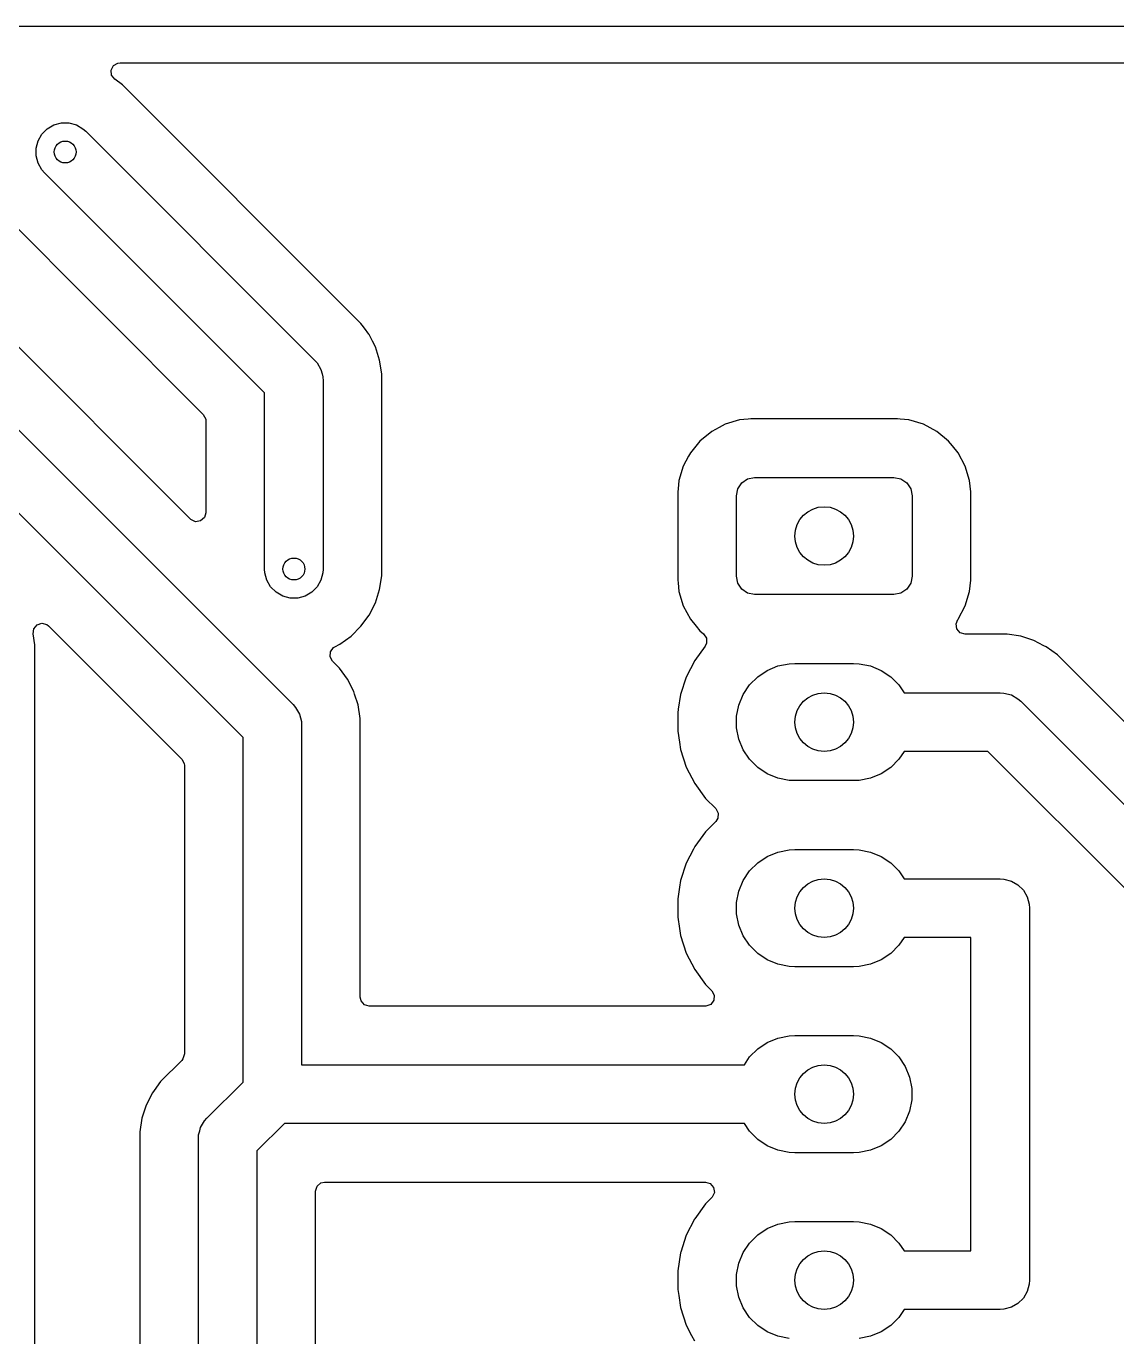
# Model space of a CAD drawing. Extents: x 44.5 to 133, y -119 to -55.5.
# Drawn here: x 101.98 to 116.87, y -73.39 to -55.5 of the extents above; entities that cross this region are included whole.
import ezdxf

# ---------------------------------------------------------------- set-up
doc = ezdxf.new("R2010")
doc.units = 0
doc.layers.add('BLACK', color=7, linetype='CONTINUOUS')

msp = doc.modelspace()

# ---------------------------------------------------------------- linework, layer by layer
at = {"layer": 'BLACK', "linetype": 'CONTINUOUS'}
for p, q in [((44.5, -55.5), (133, -55.5)), ((103.175778, -56.03808), (103.236617, -56.003722)), ((103.236617, -56.003722), (103.264702, -56.0005)), ((103.264702, -56.0005), (132.3755, -56.0005)), ((103.143172, -56.099875), (103.175778, -56.03808)), ((103.149151, -56.169488), (103.143172, -56.099875)), ((103.191815, -56.224817), (103.149151, -56.169488)), ((103.297374, -56.30151), (103.191815, -56.224817)), ((106.420573, -59.42471), (103.297374, -56.30151)), ((102.271795, -56.899859), (102.362226, -56.847648)), ((102.362226, -56.847648), (102.46309, -56.820622)), ((102.46309, -56.820622), (102.56751, -56.820622)), ((102.56751, -56.820622), (102.668374, -56.847648)), ((102.668374, -56.847648), (102.758805, -56.899859)), ((102.118722, -57.16499), (102.145748, -57.064126)), ((102.145748, -57.064126), (102.197959, -56.973695)), ((102.197959, -56.973695), (102.271795, -56.899859)), ((102.758805, -56.899859), (102.798143, -56.934357)), ((102.798143, -56.934357), (105.921343, -60.057557)), ((102.118722, -57.26941), (102.118722, -57.16499)), ((102.145748, -57.370274), (102.118722, -57.26941)), ((102.197959, -57.460705), (102.145748, -57.370274)), ((102.232457, -57.500043), (102.197959, -57.460705)), ((105.2385, -60.506086), (102.232457, -57.500043)), ((101.599612, -57.999276), (104.401681, -60.801344)), ((104.226319, -62.229855), (100.569976, -58.573512)), ((100.070743, -59.206357), (105.626543, -64.762157)), ((106.55419, -59.558327), (106.420573, -59.42471)), ((106.588128, -59.605039), (106.55419, -59.558327)), ((106.624003, -59.654416), (106.588128, -59.605039)), ((106.638561, -59.674453), (106.624003, -59.654416)), ((106.638563, -59.674455), (106.638561, -59.674453)), ((106.661938, -59.70663), (106.638563, -59.674455)), ((106.66526, -59.711201), (106.661938, -59.70663)), ((106.709917, -59.798845), (106.66526, -59.711201)), ((104.9437, -65.210686), (99.622214, -59.8892)), ((106.751045, -59.879563), (106.709917, -59.798845)), ((106.80944, -60.059281), (106.751045, -59.879563)), ((105.921343, -60.057557), (105.955841, -60.096895)), ((105.955841, -60.096895), (106.008052, -60.187326)), ((106.839, -60.245913), (106.80944, -60.059281)), ((106.008052, -60.187326), (106.02375, -60.245913)), ((106.02375, -60.245913), (106.035078, -60.28819)), ((106.035078, -60.28819), (106.0385, -60.3404)), ((106.839, -63.004986), (106.839, -60.245913)), ((106.0385, -60.3404), (106.0385, -62.9105)), ((105.2385, -62.9105), (105.2385, -60.506086)), ((104.401681, -60.801344), (104.435166, -60.862667)), ((104.435166, -60.862667), (104.438, -60.889025)), ((104.438, -60.889025), (104.438, -62.142174)), ((111.447487, -60.976759), (111.34355, -61.032315)), ((111.526043, -60.934769), (111.447487, -60.976759)), ((111.724067, -60.874699), (111.526043, -60.934769)), ((111.840298, -60.863251), (111.724067, -60.874699)), ((111.878392, -60.8595), (111.840298, -60.863251)), ((113.881608, -60.8595), (111.878392, -60.8595)), ((113.916805, -60.862966), (113.881608, -60.8595)), ((114.035934, -60.874699), (113.916805, -60.862966)), ((114.035934, -60.8747), (114.035932, -60.874699)), ((114.035932, -60.874699), (114.035934, -60.874699)), ((114.233954, -60.934768), (114.035934, -60.8747)), ((114.41645, -61.032315), (114.233954, -60.934768)), ((111.183589, -61.163589), (111.052317, -61.323547)), ((111.343547, -61.032317), (111.183589, -61.163589)), ((111.343548, -61.032316), (111.343547, -61.032317)), ((111.34355, -61.032315), (111.343548, -61.032316)), ((114.416453, -61.032317), (114.41645, -61.032315)), ((114.57641, -61.163589), (114.416452, -61.032317)), ((114.416452, -61.032317), (114.416453, -61.032317)), ((114.629412, -61.228173), (114.57641, -61.163589)), ((111.026509, -61.37183), (110.954769, -61.506043)), ((111.052315, -61.32355), (111.026509, -61.37183)), ((111.052317, -61.323547), (111.052315, -61.32355)), ((114.707685, -61.32355), (114.629412, -61.228173)), ((114.805232, -61.506046), (114.707685, -61.32355)), ((110.954769, -61.506043), (110.894699, -61.704067)), ((114.8653, -61.704066), (114.805232, -61.506046)), ((110.894699, -61.704067), (110.883559, -61.817182)), ((111.753223, -61.733223), (111.834329, -61.67903)), ((111.834329, -61.67903), (111.93, -61.66)), ((111.93, -61.66), (113.83, -61.66)), ((113.83, -61.66), (113.925671, -61.67903)), ((113.925671, -61.67903), (114.006777, -61.733223)), ((114.8805, -61.858392), (114.8653, -61.704066)), ((110.883559, -61.817182), (110.8795, -61.858392)), ((110.8795, -61.858392), (110.8795, -63.061608)), ((111.68, -61.91), (111.69903, -61.814329)), ((111.69903, -61.814329), (111.753223, -61.733223)), ((114.006777, -61.733223), (114.06097, -61.814329)), ((114.06097, -61.814329), (114.08, -61.91)), ((114.8805, -63.061608), (114.8805, -61.858392)), ((111.68, -63.01), (111.68, -61.91)), ((114.08, -61.91), (114.08, -63.01)), ((104.232797, -62.235887), (104.226319, -62.229855)), ((104.296353, -62.264912), (104.232797, -62.235887)), ((104.365511, -62.254968), (104.296353, -62.264912)), ((104.418315, -62.209213), (104.365511, -62.254968)), ((104.438, -62.142174), (104.418315, -62.209213)), ((105.241922, -62.96271), (105.2385, -62.9105)), ((105.268948, -63.063573), (105.241922, -62.96271)), ((106.035078, -62.96271), (106.008052, -63.063573)), ((106.0385, -62.9105), (106.035078, -62.96271)), ((105.321159, -63.154005), (105.268948, -63.063573)), ((105.394995, -63.227841), (105.321159, -63.154005)), ((105.955841, -63.154005), (105.882005, -63.227841)), ((106.008052, -63.063573), (105.955841, -63.154005)), ((106.80944, -63.191618), (106.839, -63.004986)), ((110.8795, -63.061608), (110.883331, -63.1005)), ((110.883331, -63.1005), (110.894699, -63.215932)), ((111.69903, -63.105671), (111.68, -63.01)), ((111.753223, -63.186777), (111.69903, -63.105671)), ((114.06097, -63.105671), (114.006777, -63.186777)), ((114.08, -63.01), (114.06097, -63.105671)), ((114.8653, -63.215934), (114.8805, -63.061608)), ((105.485427, -63.280052), (105.394995, -63.227841)), ((105.58629, -63.307078), (105.485427, -63.280052)), ((105.69071, -63.307078), (105.58629, -63.307078)), ((105.791573, -63.280052), (105.69071, -63.307078)), ((105.882005, -63.227841), (105.791573, -63.280052)), ((106.751047, -63.371332), (106.80944, -63.191618)), ((110.894699, -63.215932), (110.8947, -63.215934)), ((110.8947, -63.215934), (110.954768, -63.413954)), ((111.834329, -63.24097), (111.753223, -63.186777)), ((111.93, -63.26), (111.834329, -63.24097)), ((113.83, -63.26), (111.93, -63.26)), ((113.925671, -63.24097), (113.83, -63.26)), ((114.006777, -63.186777), (113.925671, -63.24097)), ((114.805232, -63.413954), (114.8653, -63.215934)), ((106.66526, -63.539699), (106.751047, -63.371332)), ((110.954768, -63.413954), (111.052315, -63.59645)), ((114.707685, -63.59645), (114.805232, -63.413954)), ((102.08725, -63.725299), (102.132247, -63.671847)), ((102.132247, -63.671847), (102.198998, -63.651207)), ((102.198998, -63.651207), (102.266312, -63.669932)), ((102.266312, -63.669932), (102.288447, -63.687511)), ((102.288447, -63.687511), (102.304234, -63.703297)), ((106.420573, -63.82619), (106.55419, -63.692573)), ((106.55419, -63.692573), (106.66526, -63.539699)), ((111.052315, -63.59645), (111.131202, -63.692575)), ((111.131202, -63.692575), (111.18359, -63.75641)), ((114.680484, -63.657853), (114.705077, -63.60204)), ((114.690428, -63.727011), (114.680484, -63.657853)), ((114.704298, -63.60152), (114.707259, -63.597086)), ((114.705077, -63.60204), (114.704298, -63.60152)), ((114.707259, -63.597086), (114.707373, -63.59683)), ((114.707373, -63.59683), (114.707685, -63.59645)), ((102.078296, -63.794592), (102.08725, -63.725299)), ((102.1022, -63.945513), (102.078296, -63.794592)), ((102.304234, -63.703297), (104.106881, -65.505944)), ((106.267699, -63.93726), (106.420573, -63.82619)), ((111.18359, -63.75641), (111.232049, -63.79618)), ((111.232049, -63.79618), (111.271383, -63.853926)), ((111.271383, -63.853926), (111.273254, -63.92377)), ((114.736183, -63.779815), (114.690428, -63.727011)), ((114.803222, -63.7995), (114.736183, -63.779815)), ((115.376181, -63.7995), (114.803222, -63.7995)), ((115.376186, -63.7995), (115.376181, -63.7995)), ((115.562818, -63.829059), (115.376186, -63.7995)), ((115.742536, -63.887454), (115.562818, -63.829059)), ((102.1022, -74.263556), (102.1022, -63.945513)), ((106.133651, -64.10935), (106.138635, -64.039658)), ((106.138635, -64.039658), (106.180507, -63.983725)), ((106.180507, -63.983725), (106.198523, -63.972507)), ((106.198523, -63.972507), (106.267697, -63.937261)), ((106.267696, -63.937261), (106.267699, -63.93726)), ((106.267697, -63.937261), (106.267696, -63.937261)), ((111.253703, -63.964918), (111.111129, -64.161155)), ((111.273254, -63.92377), (111.253703, -63.964918)), ((115.879713, -63.95735), (115.742536, -63.887454)), ((115.910899, -63.97324), (115.879713, -63.95735)), ((116.063774, -64.08431), (115.910899, -63.97324)), ((106.167136, -64.170673), (106.133651, -64.10935)), ((106.25939, -64.262927), (106.167136, -64.170673)), ((111.111129, -64.161155), (110.99676, -64.385616)), ((112.102883, -64.294463), (112.247772, -64.234448)), ((112.247772, -64.234448), (112.401586, -64.203852)), ((112.401586, -64.203852), (112.48, -64.2)), ((112.48, -64.2), (113.28, -64.2)), ((113.28, -64.2), (113.358414, -64.203852)), ((113.358414, -64.203852), (113.512228, -64.234448)), ((113.512228, -64.234448), (113.657117, -64.294463)), ((118.32769, -66.348226), (116.063774, -64.08431)), ((106.369722, -64.414785), (106.25939, -64.262927)), ((110.99676, -64.385616), (110.91891, -64.625214)), ((111.861592, -64.492485), (111.972485, -64.381592)), ((111.972485, -64.381592), (112.102883, -64.294463)), ((113.657117, -64.294463), (113.787515, -64.381592)), ((113.787515, -64.381592), (113.898408, -64.492485)), ((106.370459, -64.4158), (106.369722, -64.414785)), ((106.456245, -64.584163), (106.370459, -64.4158)), ((106.456245, -64.584165), (106.456245, -64.584163)), ((106.456247, -64.584168), (106.456245, -64.584165)), ((106.468052, -64.6205), (106.456247, -64.584168)), ((111.774463, -64.622883), (111.861592, -64.492485)), ((113.898408, -64.492485), (113.970247, -64.6)), ((105.626543, -64.762157), (105.661041, -64.801495)), ((106.51464, -64.763881), (106.468052, -64.6205)), ((106.5442, -64.950513), (106.51464, -64.763881)), ((110.91891, -64.625214), (110.88773, -64.822074)), ((111.683852, -64.921586), (111.714448, -64.767772)), ((111.714448, -64.767772), (111.774463, -64.622883)), ((113.970247, -64.6), (115.2817, -64.6)), ((115.2817, -64.6), (115.33391, -64.603422)), ((115.33391, -64.603422), (115.434774, -64.630448)), ((115.434774, -64.630448), (115.525205, -64.682659)), ((115.525205, -64.682659), (115.564543, -64.717157)), ((115.564543, -64.717157), (117.694843, -66.847457)), ((105.661041, -64.801495), (105.713252, -64.891926)), ((105.713252, -64.891926), (105.713252, -64.891927)), ((105.713252, -64.891927), (105.740278, -64.99279)), ((106.5442, -68.7555), (106.5442, -64.950513)), ((110.88773, -64.822074), (110.8795, -64.874038)), ((110.8795, -64.874038), (110.8795, -65.125962)), ((111.683852, -65.078414), (111.683852, -64.921586)), ((105.740278, -64.99279), (105.7437, -65.045)), ((105.7437, -65.045), (105.7437, -69.68)), ((110.8795, -65.125962), (110.903347, -65.276524)), ((111.714448, -65.232228), (111.683852, -65.078414)), ((104.9437, -69.914314), (104.9437, -65.210686)), ((110.903347, -65.276524), (110.91891, -65.374785)), ((111.774463, -65.377117), (111.714448, -65.232228)), ((110.91891, -65.374785), (110.99676, -65.614383)), ((111.861592, -65.507515), (111.774463, -65.377117)), ((113.970247, -65.4), (113.898408, -65.507515)), ((115.116014, -65.4), (113.970247, -65.4)), ((117.012, -67.295986), (115.116014, -65.4)), ((104.106881, -65.505944), (104.140366, -65.567267)), ((104.140366, -65.567267), (104.1432, -65.593625)), ((104.1432, -65.593625), (104.1432, -69.531374)), ((110.99676, -65.614383), (111.111132, -65.838848)), ((111.972485, -65.618408), (111.861592, -65.507515)), ((112.102883, -65.705537), (111.972485, -65.618408)), ((113.787515, -65.618408), (113.657117, -65.705537)), ((113.898408, -65.507515), (113.787515, -65.618408)), ((111.111132, -65.838848), (111.259201, -66.042649)), ((112.247772, -65.765552), (112.102883, -65.705537)), ((112.401586, -65.796148), (112.247772, -65.765552)), ((112.48, -65.8), (112.401586, -65.796148)), ((113.28, -65.8), (112.48, -65.8)), ((113.358414, -65.796148), (113.28, -65.8)), ((113.512228, -65.765552), (113.358414, -65.796148)), ((113.657117, -65.705537), (113.512228, -65.765552)), ((111.259201, -66.042649), (111.259205, -66.042654)), ((111.259205, -66.042654), (111.39887, -66.182319)), ((111.39887, -66.182319), (111.432355, -66.243642)), ((111.39887, -66.357681), (111.259205, -66.497345)), ((111.427371, -66.313334), (111.39887, -66.357681)), ((111.432355, -66.243642), (111.427371, -66.313334)), ((111.259201, -66.49735), (111.111133, -66.70115)), ((111.259205, -66.497345), (111.259201, -66.49735)), ((111.094254, -66.734276), (110.99676, -66.925616)), ((111.11113, -66.701155), (111.094254, -66.734276)), ((111.111131, -66.701152), (111.11113, -66.701155)), ((111.111133, -66.70115), (111.111131, -66.701152)), ((112.401586, -66.743852), (112.48, -66.74)), ((112.48, -66.74), (113.28, -66.74)), ((113.28, -66.74), (113.358414, -66.743852)), ((111.972485, -66.921592), (112.102883, -66.834463)), ((112.102883, -66.834463), (112.247772, -66.774448)), ((112.247772, -66.774448), (112.401586, -66.743852)), ((113.358414, -66.743852), (113.512228, -66.774448)), ((113.512228, -66.774448), (113.657117, -66.834463)), ((113.657117, -66.834463), (113.787515, -66.921592)), ((110.99676, -66.925616), (110.91891, -67.165214)), ((111.774463, -67.162883), (111.861592, -67.032485)), ((111.861592, -67.032485), (111.972485, -66.921592)), ((113.787515, -66.921592), (113.898408, -67.032485)), ((113.898408, -67.032485), (113.970247, -67.14)), ((110.904474, -67.256358), (110.8795, -67.414038)), ((110.91891, -67.165214), (110.904474, -67.256358)), ((111.714448, -67.307772), (111.774463, -67.162883)), ((113.970247, -67.14), (115.2817, -67.14)), ((115.2817, -67.14), (115.33391, -67.143422)), ((115.33391, -67.143422), (115.434773, -67.170448)), ((115.434773, -67.170448), (115.525205, -67.222659)), ((115.525205, -67.222659), (115.599041, -67.296495)), ((110.8795, -67.414038), (110.8795, -67.665962)), ((111.683852, -67.461586), (111.714448, -67.307772)), ((115.599041, -67.296495), (115.651252, -67.386927)), ((115.651252, -67.386927), (115.678278, -67.48779)), ((111.683852, -67.618414), (111.683852, -67.461586)), ((111.714448, -67.772228), (111.683852, -67.618414)), ((115.678278, -67.48779), (115.6817, -67.54)), ((115.6817, -67.54), (115.6817, -72.62)), ((110.8795, -67.665962), (110.903394, -67.816819)), ((111.774463, -67.917117), (111.714448, -67.772228)), ((110.903394, -67.816819), (110.91891, -67.914785)), ((110.91891, -67.914785), (110.99676, -68.154383)), ((111.861592, -68.047515), (111.774463, -67.917117)), ((113.970247, -67.94), (113.898408, -68.047515)), ((114.8817, -67.94), (113.970247, -67.94)), ((114.8817, -72.22), (114.8817, -67.94)), ((110.99676, -68.154383), (111.111132, -68.378848)), ((111.972485, -68.158408), (111.861592, -68.047515)), ((112.102883, -68.245537), (111.972485, -68.158408)), ((113.787515, -68.158408), (113.657117, -68.245537)), ((113.898408, -68.047515), (113.787515, -68.158408)), ((112.247772, -68.305552), (112.102883, -68.245537)), ((112.401586, -68.336148), (112.247772, -68.305552)), ((112.48, -68.34), (112.401586, -68.336148)), ((113.28, -68.34), (112.48, -68.34)), ((113.358414, -68.336148), (113.28, -68.34)), ((113.512228, -68.305552), (113.358414, -68.336148)), ((113.657117, -68.245537), (113.512228, -68.305552)), ((111.111132, -68.378848), (111.259201, -68.582649)), ((111.259201, -68.582649), (111.259205, -68.582654)), ((111.259205, -68.582654), (111.34437, -68.667819)), ((111.34437, -68.667819), (111.377855, -68.729142)), ((106.555406, -68.807011), (106.5442, -68.7555)), ((106.601161, -68.859815), (106.555406, -68.807011)), ((106.6682, -68.8795), (106.601161, -68.859815)), ((111.256689, -68.8795), (106.6682, -68.8795)), ((111.265535, -68.879184), (111.256689, -68.8795)), ((111.330999, -68.854767), (111.265535, -68.879184)), ((111.372871, -68.798834), (111.330999, -68.854767)), ((111.377855, -68.729142), (111.372871, -68.798834)), ((111.972485, -69.461592), (112.102883, -69.374463)), ((112.102883, -69.374463), (112.247772, -69.314448)), ((112.247772, -69.314448), (112.401586, -69.283852)), ((112.401586, -69.283852), (112.48, -69.28)), ((112.48, -69.28), (113.28, -69.28)), ((113.28, -69.28), (113.358414, -69.283852)), ((113.358414, -69.283852), (113.512228, -69.314448)), ((113.512228, -69.314448), (113.657117, -69.374463)), ((113.657117, -69.374463), (113.787515, -69.461592)), ((104.123515, -69.598413), (104.106881, -69.619055)), ((104.1432, -69.531374), (104.123515, -69.598413)), ((111.789753, -69.68), (111.861592, -69.572485)), ((111.861592, -69.572485), (111.972485, -69.461592)), ((113.787515, -69.461592), (113.898408, -69.572485)), ((113.898408, -69.572485), (113.985537, -69.702883)), ((104.106881, -69.619055), (103.818208, -69.907727)), ((105.7437, -69.68), (110.4783, -69.68)), ((110.4783, -69.68), (111.789753, -69.68)), ((113.985537, -69.702883), (114.045552, -69.847772)), ((103.818206, -69.907729), (103.761602, -69.985639)), ((103.818208, -69.907727), (103.818206, -69.907729)), ((104.451057, -70.406957), (104.9437, -69.914314)), ((114.045552, -69.847772), (114.076148, -70.001586)), ((103.70714, -70.0606), (103.621354, -70.228963)), ((103.753095, -69.99735), (103.70714, -70.0606)), ((103.753099, -69.997344), (103.753095, -69.99735)), ((103.761602, -69.985639), (103.753099, -69.997344)), ((114.076148, -70.001586), (114.076148, -70.158414)), ((103.621354, -70.228963), (103.562959, -70.408681)), ((114.045552, -70.312228), (113.985537, -70.457117)), ((114.076148, -70.158414), (114.045552, -70.312228)), ((103.562959, -70.408681), (103.5334, -70.595313)), ((104.364348, -70.536726), (104.416559, -70.446295)), ((104.416559, -70.446295), (104.451057, -70.406957)), ((105.509385, -70.48), (105.1339, -70.855485)), ((110.4783, -70.48), (105.509385, -70.48)), ((111.789753, -70.48), (110.4783, -70.48)), ((111.861592, -70.587515), (111.789753, -70.48)), ((113.985537, -70.457117), (113.898408, -70.587515)), ((103.5334, -70.595313), (103.5334, -74.439496)), ((104.3339, -70.6898), (104.337322, -70.63759)), ((104.337322, -70.63759), (104.352977, -70.579163)), ((104.352977, -70.579163), (104.364348, -70.536726)), ((111.972485, -70.698408), (111.861592, -70.587515)), ((113.898408, -70.587515), (113.787515, -70.698408)), ((104.3339, -82.250814), (104.3339, -70.6898)), ((112.102883, -70.785537), (111.972485, -70.698408)), ((112.247772, -70.845552), (112.102883, -70.785537)), ((112.401586, -70.876148), (112.247772, -70.845552)), ((113.512228, -70.845552), (113.358414, -70.876148)), ((113.657117, -70.785537), (113.512228, -70.845552)), ((113.787515, -70.698408), (113.657117, -70.785537)), ((105.1339, -70.855485), (105.1339, -82.4165)), ((112.48, -70.88), (112.401586, -70.876148)), ((113.28, -70.88), (112.48, -70.88)), ((113.358414, -70.876148), (113.28, -70.88)), ((105.9344, -71.4045), (105.954085, -71.337461)), ((105.954085, -71.337461), (106.006889, -71.291706)), ((106.006889, -71.291706), (106.0584, -71.2805)), ((106.0584, -71.2805), (110.383819, -71.2805)), ((110.383819, -71.2805), (111.256689, -71.2805)), ((111.256689, -71.2805), (111.323728, -71.300185)), ((111.323728, -71.300185), (111.369483, -71.352989)), ((111.369483, -71.352989), (111.379427, -71.422147)), ((105.9344, -73.660693), (105.9344, -71.4045)), ((111.34437, -71.492181), (111.259205, -71.577345)), ((111.350402, -71.485703), (111.34437, -71.492181)), ((111.379427, -71.422147), (111.350402, -71.485703)), ((111.259201, -71.57735), (111.111133, -71.78115)), ((111.259205, -71.577345), (111.259201, -71.57735)), ((111.108681, -71.785962), (110.99676, -72.005616)), ((111.11113, -71.781155), (111.108681, -71.785962)), ((111.111131, -71.781152), (111.11113, -71.781155)), ((111.111133, -71.78115), (111.111131, -71.781152)), ((111.972485, -72.001592), (112.102883, -71.914463)), ((112.102883, -71.914463), (112.247772, -71.854448)), ((112.247772, -71.854448), (112.401586, -71.823852)), ((112.401586, -71.823852), (112.48, -71.82)), ((112.48, -71.82), (113.28, -71.82)), ((113.28, -71.82), (113.358414, -71.823852)), ((113.358414, -71.823852), (113.512228, -71.854448)), ((113.512228, -71.854448), (113.657117, -71.914463)), ((113.657117, -71.914463), (113.787515, -72.001592)), ((110.99676, -72.005616), (110.921302, -72.237853)), ((111.861592, -72.112485), (111.972485, -72.001592)), ((113.787515, -72.001592), (113.898408, -72.112485)), ((110.91891, -72.245215), (110.8795, -72.494038)), ((110.921302, -72.237853), (110.91891, -72.245215)), ((111.714448, -72.387772), (111.774463, -72.242883)), ((111.774463, -72.242883), (111.861592, -72.112485)), ((113.898408, -72.112485), (113.970247, -72.22)), ((113.970247, -72.22), (114.8817, -72.22)), ((111.683852, -72.541586), (111.714448, -72.387772)), ((110.8795, -72.494038), (110.8795, -72.745962)), ((111.683852, -72.698414), (111.683852, -72.541586)), ((115.6817, -72.62), (115.678278, -72.67221)), ((110.8795, -72.745962), (110.892989, -72.83113)), ((111.714448, -72.852228), (111.683852, -72.698414)), ((115.651252, -72.773073), (115.599041, -72.863505)), ((115.678278, -72.67221), (115.651252, -72.773073)), ((110.892989, -72.83113), (110.91891, -72.994785)), ((110.91891, -72.994785), (110.99676, -73.234383)), ((111.774463, -72.997117), (111.714448, -72.852228)), ((111.861592, -73.127515), (111.774463, -72.997117)), ((115.434773, -72.989552), (115.33391, -73.016578)), ((115.525205, -72.937341), (115.434773, -72.989552)), ((115.599041, -72.863505), (115.525205, -72.937341)), ((111.972485, -73.238408), (111.861592, -73.127515)), ((113.898408, -73.127515), (113.787515, -73.238408)), ((113.970247, -73.02), (113.898408, -73.127515)), ((115.2817, -73.02), (113.970247, -73.02)), ((115.33391, -73.016578), (115.2817, -73.02)), ((110.99676, -73.234383), (111.06859, -73.375355)), ((112.102883, -73.325537), (111.972485, -73.238408)), ((112.247772, -73.385552), (112.102883, -73.325537)), ((113.657117, -73.325537), (113.512228, -73.385552)), ((113.787515, -73.238408), (113.657117, -73.325537)), ((111.06859, -73.375355), (111.106553, -73.449863)), ((112.401586, -73.416148), (112.247772, -73.385552)), ((113.512228, -73.385552), (113.358414, -73.416148))]:
    msp.add_line(p, q, dxfattribs=at)
at = {"layer": 'BLACK'}
for centre, radius in [((102.5153, -57.2172), 0.15), ((112.88, -62.46), 0.4), ((105.6385, -62.9105), 0.15), ((112.88, -65), 0.4), ((112.88, -67.54), 0.4), ((112.88, -70.08), 0.4), ((112.88, -72.62), 0.4)]:
    msp.add_circle(centre, radius, dxfattribs=at)
at = {"layer": 'WHITE'}
for centre, radius in [((102.5153, -57.2172), 0.15), ((112.88, -62.46), 0.4), ((105.6385, -62.9105), 0.15), ((112.88, -65), 0.4), ((112.88, -67.54), 0.4), ((112.88, -70.08), 0.4), ((112.88, -72.62), 0.4)]:
    msp.add_circle(centre, radius, dxfattribs=at)

doc.saveas('drawing.dxf')
